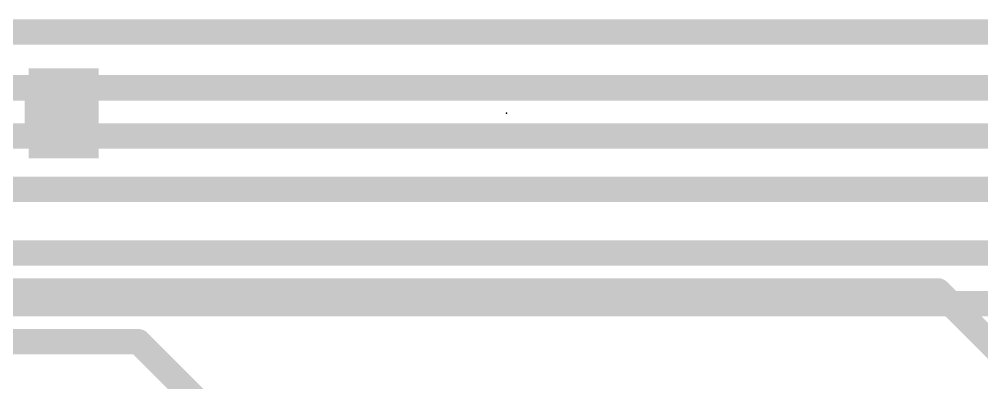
# Model space of a CAD drawing. Extents: x -0.1 to 40.8, y -10.2 to 23.
# Drawn here: x 15.44 to 25.07, y 8.73 to 12.37 of the extents above; entities that cross this region are included whole.
import ezdxf

# ---------------------------------------------------------------- set-up
doc = ezdxf.new("R2010")
doc.units = 0
for name, color, linetype in [('1', 12, 'CONTINUOUS'), ('16', 132, 'CONTINUOUS'), ('24', 53, 'CONTINUOUS'), ('51', 53, 'CONTINUOUS')]:
    doc.layers.add(name, color=color, linetype=linetype)

# ---------------------------------------------------------------- blocks, each defined once
blk = doc.blocks.new('RECT')
blk.add_solid([(-0.5, -0.5), (0.5, -0.5), (-0.5, 0.5), (0.5, 0.5)])

msp = doc.modelspace()

# ---------------------------------------------------------------- linework, layer by layer
at = {"layer": '1', "const_width": 0.254}
for points in [[(14.478, 9.652), (24.638, 9.652)], [(24.638, 9.652), (25.4, 8.89)], [(13.8658, 9.144), (16.637, 9.144)], [(17.526, 8.255), (16.637, 9.144)]]:
    msp.add_lwpolyline(points, dxfattribs=at)
at = {"layer": '1', "const_width": 0.127}
for points in [[(24.6829, 9.6969, 1), (24.5931, 9.6071)], [(24.638, 9.5885, 1), (24.638, 9.7155)], [(16.6819, 9.1889, 1), (16.5921, 9.0991)], [(16.637, 9.0805, 1), (16.637, 9.2075)]]:
    msp.add_lwpolyline(points, format="xyb", dxfattribs=at)
at = {"layer": '16', "const_width": 0.254}
for points in [[(9.6266, 12.2428), (25.7048, 12.2428)], [(8.9662, 11.684), (27.813, 11.684)], [(6.1515, 11.2014), (28.6004, 11.2014)], [(6.096, 10.668), (28.829, 10.668)], [(7.493, 10.033), (28.956, 10.033)], [(8.255, 9.525), (29.21, 9.525)]]:
    msp.add_lwpolyline(points, dxfattribs=at)
at = {"layer": '24'}
msp.add_point((20.32, 11.43), dxfattribs=at)
at = {"layer": '51', "const_width": 0.1524}
for points in [[(14.995, 11.654), (15.485, 11.654)], [(15.485, 11.206), (14.995, 11.206)]]:
    msp.add_lwpolyline(points, dxfattribs=at)
at = {"layer": '51', "const_width": 0.0762}
for points in [[(15.485, 11.6159, 1), (15.485, 11.6921)], [(15.485, 11.1679, 1), (15.485, 11.2441)]]:
    msp.add_lwpolyline(points, format="xyb", dxfattribs=at)

# ---------------------------------------------------------------- block references
at = {"layer": '1', "xscale": 0.7, "yscale": 0.9}
msp.add_blockref('RECT', (15.89, 11.43), dxfattribs=at)
at = {"layer": '51', "xscale": 0.3, "yscale": 0.5999}
msp.add_blockref('RECT', (15.6488, 11.4252), dxfattribs=at)

doc.saveas('drawing.dxf')
